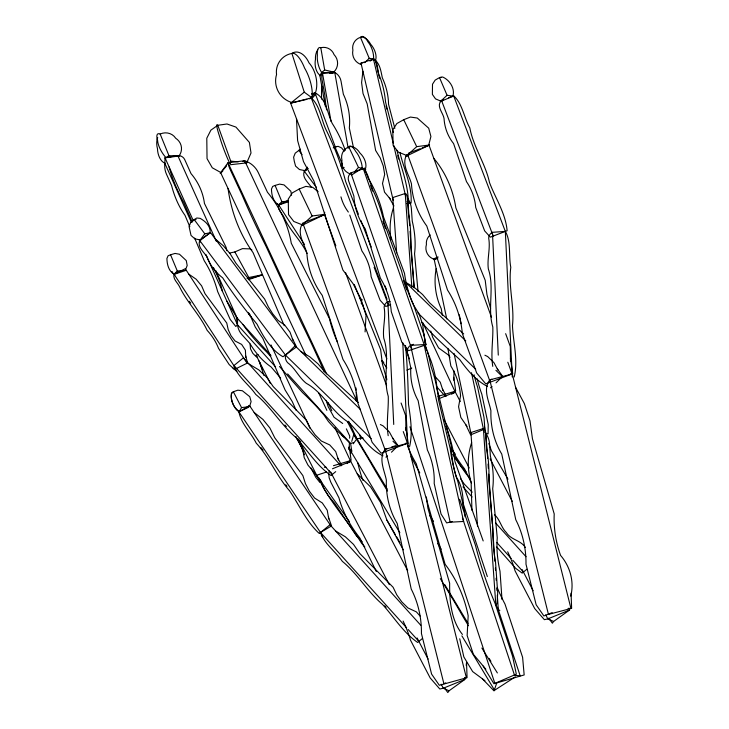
<?xml version="1.0" encoding="UTF-8"?>
<svg xmlns="http://www.w3.org/2000/svg" width="729" height="729" viewBox="0 0 729 729"><rect width="100%" height="100%" fill="white"/><g stroke="black" fill="none" stroke-linecap="round" stroke-linejoin="round"><path stroke-width="1.09" d="M189.804 226.692L184.993 215.319A63.013 37.243 80.2 0 1 171.579 185.512L166.403 174.012A12.129 7.172 80.2 0 1 164.872 163.405L164.982 157.746L177.748 155.541A7.181 6.725 1 0 1 184.747 159.66L191.034 173.63A63.013 58.976 1 0 1 204.448 203.437L226.154 247.441A75.57 70.731 1 0 0 226.883 250.694M215.702 270.459L237.59 319.102L237.49 324.751A12.129 7.855 70.4 0 0 241.791 334.538L249.938 343.541A63.013 40.797 70.4 0 0 271.042 366.887L280.647 378.087M349.118 449.565L349.437 442.457M349.628 438.193L349.729 436.06L346.357 428.862M453.675 380.237L454.094 370.997M365.083 331.914L366.031 315.311L360.955 299.072L353.173 283.836L342.876 269.985L313.917 181.047L303.51 161.647L297.614 140.569L296.475 118.672M466.205 665.459L466.524 662.488L467.07 677.642L439.341 685.306L431.595 674.097L421.435 633.537A90.369 81.265 -79.4 0 0 411.22 589.059L397.205 523.422A75.442 67.843 -79.4 0 1 386.361 480.11C384.402 470.205 378.123 458.596 385.194 449.255L387.281 448.535M570.761 596.131C574.397 581.669 570.187 566.597 560.565 555.38C555.799 542.103 553.548 528.042 554.213 513.945L532.471 438.885L530.029 420.97L524.333 403.556L515.594 387.336M362.914 71.287L361.593 82.568L363.033 93.567L367.188 103.855L375.617 150.429L380.21 157.865L383.244 165.92L384.675 174.422L382.506 183.489L384.538 192.164L390.498 199.217M230.455 163.387L230.728 161.145L217.798 125.288L226.992 123.985L235.923 127.074L249.391 142.41L251.013 152.981L246.821 162.631L244.68 162.43M452.909 96.119C455.224 88.428 449.593 79.999 442.676 77.001L439.514 77.584L435.158 80.117L432.507 84.209L432.379 94.387L435.532 98.88L440.808 101.121M231.43 394.498C230.364 400.586 235.276 410.299 239.158 411.721L241.545 407.593L248.534 406.764M287.946 200.311L278.606 204.885C277.266 209.679 282.105 213.278 283.973 217.142C289.586 230.501 301.041 240.178 307.037 253.455M514.218 376.993C518.273 360.053 513.216 342.676 512.469 325.617C514.583 306.162 508.168 286.743 510.792 267.333C508.523 255.97 511.239 241.454 505.334 231.403L453.629 95.8L452.682 96.082M328.943 472.711L329.362 470.879M324.168 214.426L324.715 212.276M428.725 145.089L430.912 136.514L428.707 128.195L417.298 118.034L410.4 117.059L403.729 119.693L396.858 123.547L392.803 129.78L393.095 145.271L398.362 152.133L406.928 155.55M351.733 441.4L353.984 433.764A12.074 0.802 57.1 0 0 356.909 439.778L369.475 460.655A105.86 7.026 57.1 0 0 387.473 491.054M496.868 682.626L494.034 690.901L482.361 678.781M185.23 270.477L187.189 265.52L186.269 260.572L179.48 254.239L175.051 253.437L170.55 254.767L168.107 255.761L166.914 258.449C167.023 264.454 168.572 270.878 174.049 274.222L235.914 368.746L247.559 362.987L245.7 355.87M330.292 73.246L334.401 72.207L324.669 69.984L321.48 72.69L320.004 75.852L322.801 72.335M302.335 223.858C296.457 233.398 304.44 243.878 306.891 253.118A73.556 67.679 64.6 0 0 322.227 295.354L342.958 359.388A88.1 81.056 64.6 0 1 357.757 402.763L372.118 442.321L381.194 453.21L408.158 443.041L405.889 427.558M406.891 154.521C401.014 164.061 408.996 174.541 411.448 183.79A73.556 67.679 64.6 0 0 426.784 226.026L447.515 290.051A88.1 81.056 64.6 0 1 462.314 333.435L476.675 372.984L485.751 383.873L512.715 373.704L510.446 358.221M350.576 453.62L351.77 451.142L350.631 443.587L287.645 373.931M319.211 478.124L320.751 481.167L319.885 482.48L315.63 477.085L311.037 467.972M465.22 679.191L449.055 690.782L447.816 692.55L444.726 688.331M569.768 609.863L553.612 621.454L552.372 623.213L548.664 618.156M311.894 97.021L314.937 92.765C326.464 98.388 327.139 113.232 332.242 123.465A89.248 57.782 75.7 0 1 345.264 150.429M353.237 443.779L356.882 438.767L363.151 438.02M204.813 233.836L199.883 240.397L210.508 232.642L204.813 233.836L194.187 219.575L190.679 222.491L189.057 226.5L191.025 235.421L194.871 238.857L200.211 239.959M307.401 167.123L304.44 171.06L307.984 168.481M391.482 452.199L398.08 445.665L392.694 438.083M496.039 382.862L502.636 376.337L497.251 368.756M440.99 101.067C436.234 106.325 443.259 113.095 444.052 118.563A44.032 43.521 89.3 0 0 453.602 143.613L466.496 181.676A52.734 52.123 89.3 0 1 475.709 207.437L484.657 230.893L490.344 237.162L507.129 230.728C505.644 213.433 495.538 198.534 489.524 182.605C485.441 163.533 473.413 147.094 469.822 127.903C464.182 117.961 462.295 103.354 453.629 95.8L448.581 97.732M226.509 166.039L220.194 173.365L222.719 171.215M309.078 98.834L312.34 98.069L315.794 94.096L315.028 93.968A22.335 14.006 76.8 0 0 309.014 62.876A19.346 12.129 76.8 0 0 291.901 53.436A19.346 19.009 41.1 0 0 276.546 74.568A22.335 21.952 41.1 0 0 291.545 102.425M354.34 172.053L358.468 167.433L365.767 169.301L361.393 168.18M364.792 62.676L369.202 58.302L373.859 59.003L375.882 60.726L373.357 59.805M173.821 274.45L177.302 270.988L185.795 270.441L173.821 274.45L174.696 275.197M287.527 201.286L281.859 201.66L278.378 205.122L288.356 201.778M296.275 347.159L210.453 232.524L199.728 240.552C197.195 247.022 203.81 251.888 206.863 256.699C209.988 265.146 215.584 272.4 222.71 277.877C233.061 294.234 244.898 309.287 257.027 324.186C263.269 336.452 270.769 349.738 282.98 356.754L296.53 346.904L292.375 338.611M231.594 393.441L233.371 391.765L237.818 390.188L242.365 390.744L249.765 396.694L251.104 401.588L249.537 406.645L250.102 406.572M340.944 166.075L342.512 164.608L334.957 146.912L333.217 147.923M440.362 101.541L447.068 95.28L453.329 96.173L440.362 101.541L442.166 100.73M347.132 463.58L351.114 460.236L349.246 446.722M451.688 394.243L455.671 390.899L453.803 377.385M465.713 424.533L470.642 434.876L483.527 429.572L484.803 428.406L484.047 417.644L477.613 387.19A75.57 30.317 85.1 0 1 474.023 374.724M499.839 610.319L498.335 609.818L495.82 604.806L497.096 603.639L497.697 592.868L495.538 562.369A75.57 27.091 -86.5 0 1 492.959 529.354L488.886 481.14A63.013 22.59 -86.5 0 0 486.589 448.572L485.514 433.308A7.181 2.579 -86.5 0 0 483.373 428.479L470.916 432.561L477.531 526.329M301.678 225.516L312.13 215.984L325.025 214.308L301.678 225.516L303.72 224.897M406.235 156.179L416.687 146.647L429.581 144.98L406.235 156.179L408.276 155.559M335.714 471.636L331.039 475.518C316.632 465.621 307.447 450.212 295.856 437.455C280.893 424.661 271.015 406.91 255.761 394.435C248.981 384.62 237.854 376.975 233.918 365.566L243.395 357.839L340.981 465.877M422.31 638.568L417.635 642.449C403.228 632.553 394.043 617.144 382.452 604.377C367.489 591.584 357.62 573.841 342.357 561.366C335.577 551.552 324.451 543.907 320.514 532.498L238.912 411.894L249.5 405.579L331.103 526.183L331.54 525.91L328.451 517.162M526.867 569.231L522.192 573.112L515.594 568.255L496.777 546.95M300.503 149.19L295.236 153.154L293.614 157.172L294.288 161.273L295.582 166.094L299.428 169.52L304.768 170.632M437.218 257.501L434.32 259.898L437.847 258.066M386.835 358.905L290.634 103.163L304.257 92.173L291.901 53.436A19.346 6.889 70.2 0 1 304.549 67.997A22.335 7.946 70.2 0 1 311.802 97.677M385.951 457.138L387.509 455.926M490.508 387.801L492.066 386.589M307.866 168.545L304.285 171.215C301.751 177.685 308.367 182.551 311.42 187.362M349.027 462.587L350.74 461.348L407.675 570.661M453.584 393.259L455.297 392.011L460.291 401.597M390.024 301.496L387.883 301.651C385.705 302.799 384.147 304.941 384.128 307.447C386.042 317.826 382.415 327.913 383.773 338.265C390.197 356.982 382.625 377.44 388.256 396.348C388.685 409.507 386.124 422.483 388.192 435.696M512.268 376.948L505.334 231.403L492.44 232.314C490.262 233.462 488.703 235.613 488.685 238.11C490.599 248.489 486.972 258.585 488.33 268.928C494.754 287.654 487.182 308.103 492.813 327.011C493.241 340.179 490.681 353.146 492.749 366.368M320.022 533.437L320.86 532.553M348.918 449.255L349.583 448.782M247.851 406.654L249.5 405.579M515.348 676.84L494.608 690.263L461.867 635.834M362.486 168.071L351.834 174.86L352.271 174.368A12.548 12.247 -69.4 0 1 341.965 160.207A10.862 10.607 -69.4 0 1 348.799 146.939A10.862 6.716 57.5 0 1 359.962 153.035A12.548 7.755 57.5 0 1 365.284 169.183M168.964 155.705L165.756 157.737L179.753 155.915L168.964 155.705L160.17 134.063A11.737 10.953 1.1 0 1 175.68 138.218A13.55 12.639 1.1 0 1 179.033 155.906M247.058 278.587L248.799 277.521L262.413 274.733M306.107 170.112L304.285 171.215L316.55 187.599M201.55 239.44L199.728 240.552L285.54 355.187L371.17 438.63M331.103 526.183L319.065 533.291C306.244 521.59 299.346 505.161 289.732 490.991C276.747 476.347 269.53 457.493 256.216 443.123C251.004 432.598 241.035 423.595 238.912 411.894L239.595 412.003M318.145 191.709L312.741 187.362L305.843 186.387L299.172 189.03L292.302 192.884L288.247 199.117L288.538 214.608L293.805 221.461L302.371 224.878M312.14 94.314L314.937 92.765L335.376 147.103M369.94 61.108L373.859 59.003M552.154 612.633L543.898 615.969L536.152 604.769L525.992 564.2A90.369 81.265 -79.4 0 0 515.777 519.731L501.762 454.085A75.442 67.843 -79.4 0 1 490.918 410.782C488.959 400.877 482.68 389.259 489.751 379.927L491.838 379.208M445.747 682.854L443.897 683.738L385.194 449.255L407.693 443.287L466.387 677.77L464.482 677.715M239.158 411.721L248.279 407.429M359.607 169.903L363.324 168.7A12.129 5.103 70.7 0 1 368.364 177.183L372.71 189.768A63.013 26.517 70.7 0 1 383.992 222.391L401.579 271.033A75.57 31.803 70.7 0 0 413.343 304.23L423.904 334.784L425.8 344.863L408.541 350.704L401.852 342.247L391.291 311.693A75.57 75.269 64.9 0 0 380.401 278.196L365.165 228.76A63.013 62.758 64.9 0 1 353.893 196.128L348.608 180.838A7.181 7.153 64.9 0 1 350.868 172.919L364.628 168.089L368.109 178.177M423.649 333.08L425.991 344.607L424.369 345.327L363.324 168.7M229.699 253.009L234.866 251.942L242.456 248.625L250.211 248.899L251.915 249.974M306.909 99.335L290.634 103.163L293.678 101.86M311.903 94.059L314.937 92.765M438.129 256.963L434.028 258.686L446.74 318.865M342.284 168.189L344.143 167.424M406.846 370.104L411.757 368.072M291.554 195.199L290.825 191.235L284.037 184.902L279.608 184.109L275.106 185.43L272.664 186.433L271.47 189.112C271.58 195.117 273.129 201.541 278.606 204.885L304.585 244.589M438.94 398.672L455.297 392.011M332.46 468.783L350.74 461.348M568.994 610.282L547.834 618.903L544.372 619.677L534.712 608.569L515.048 570.816A91.216 56.397 52.4 0 0 507.676 551.762M464.437 679.619L443.278 688.231L439.815 689.014L430.156 677.906L410.491 640.144A91.216 56.397 52.4 0 0 403.119 621.09M390.671 304.594L385.787 306.49L380.101 300.23L371.152 276.774A52.734 52.123 89.3 0 0 361.939 251.013L349.756 215.064M443.533 99.663L441.51 100.438L493.214 236.041M408.295 153.272L420.168 148.725M422.146 147.969L429.071 145.317L491.537 317.407M303.738 222.6L324.514 214.654L335.841 245.855M353.51 442.558L350.357 443.514L342.01 435.304M413.553 344.307L410.6 345.346A7.181 6.944 4.4 0 0 407.402 352.681L410.828 367.999A63.013 60.935 4.4 0 0 418.136 400.668L427.376 449.957A75.57 73.082 4.4 0 1 434.192 483.418L441.045 514.009L446.695 522.93L452.153 521.527M242.557 161.492L244.698 160.754A20.376 18.107 36.1 0 1 258.276 172.573L267.461 192.246A105.86 94.068 36.1 0 1 291.272 243.222L329.499 318.71A126.955 112.813 36.1 0 0 337.409 342.047M391.455 447.105L395.619 445.674M248.37 279.69L262.376 274.879L248.279 279.052M393.213 200.311L361.001 63.141L373.458 59.058C378.706 62.402 376.893 70.595 379.353 75.616A39.822 16.293 79.9 0 1 385.541 101.978L393.268 132.405M414.245 287.636L410.737 246.156A63.013 22.59 -86.5 0 0 408.44 213.588L407.365 198.315A7.181 2.579 -86.5 0 0 405.224 193.495L392.767 197.568L396.667 252.881M258.093 354.494L256.079 355.151L270.395 383.509M326.628 472L316.559 475.281L349.528 521.754M438.02 396.376L454.896 391.318L422.765 322.564M333.463 465.703L350.339 460.655L334.994 427.814M278.606 204.885L280.783 204.248M235.914 368.746L234.237 369.238L229.188 364.582L218.481 348.234A33.233 17.633 50.4 0 0 207.136 330.328C199.646 314.509 186.824 302.152 179.416 286.479C177.548 282.606 172.709 279.007 174.049 274.222L185.257 268.737L247.122 363.252M568.082 608.36L570.944 608.433L512.25 373.95L489.751 379.927L548.454 614.401L571.627 608.314L571.08 593.151M290.634 103.163L311.283 97.877C320.514 106.434 321.188 120.467 326.729 131.193A89.248 29.187 66.8 0 1 345.601 181.375L358.413 214.189M452.253 96.438L453.329 96.173M332.643 72.927L334.766 72.463A12.129 11.846 49.6 0 1 341.035 81.165L343.341 94.196A63.013 61.555 49.6 0 1 349.319 127.985L353.483 147.677M361.001 63.141L363.06 62.767M406.727 203.646L411.056 203.118C412.341 185.631 403.793 169.392 399.984 152.68M329.563 73.274L334.766 72.463L348.18 148.306M441.428 77.31L439.514 77.584L447.068 95.28M336.871 146.647L334.957 146.912L338.119 146.338L341.546 147.914L344.389 151.249M230.291 164.745L246.867 162.859M334.766 72.463L322.555 73.456L319.931 75.679L325.344 106.288M424.041 344.598L410.6 345.346L450.194 522.21L463.635 521.463L424.041 344.598A12.129 5.103 70.7 0 1 428.315 354.267L431.14 366.869A63.013 26.517 70.7 0 1 438.448 399.538L450.23 448.681A75.57 31.803 70.7 0 0 458.003 482.088L464.847 512.687L465.056 516.779M320.751 481.167L312.495 470.497M321.48 72.69L334.401 72.207M324.35 467.298L326.273 467.289M196.083 219.584L194.187 219.575L196.83 217.998L200.193 218.363C205.46 221.416 210.763 226.017 210.125 232.715M510.336 373.904L512.25 373.95M405.78 443.232L407.693 443.287M407.711 446.276L409.662 446.33C412.805 432.543 410.545 417.999 408.477 404.167C408.058 384.611 407.402 365.074 405.497 345.546M230.728 161.145L238.237 161.838M311.793 93.43L313.953 93.795M237.59 319.102L231.567 308.64M257.574 357.174L256.161 356.672L252.808 353.31L250.484 348.799L250.102 344.124M553.612 621.454L547.834 618.903L545.739 614.875M449.055 690.782L443.278 688.231L441.182 684.212M487.528 386.443C476.046 380.729 467.143 369.913 459.735 359.552C446.649 347.578 433.354 335.905 421.699 322.318M382.971 455.78C368.209 448.9 360.117 433.482 348.817 422.437C332.078 412.377 323.521 392.767 306.335 383.345C298.89 377.522 295.336 368.446 287.727 362.76C285.786 360.746 284.948 357.921 285.54 355.187L295.108 345.838L360.399 409.47M484.894 355.214L487.665 356.545L493.916 362.632L498.144 370.387M380.338 424.542L383.108 425.882L389.359 431.969L393.587 439.724M220.887 172.554L212.294 167.798L207.036 158.621L206.79 138.218L210.891 130.145L217.798 125.288A18.38 1.868 69.1 0 0 219.566 136.369A21.214 2.16 69.1 0 0 229.936 163.724M359.424 298.216L362.359 299.965M300.977 351.551L309.889 356.882L318.035 363.862L325.098 372.209L358.303 402.499M249.008 364.053L258.777 369.876L266.923 377.476L273.147 386.543L306.499 420.323L310.208 427.987L315.183 434.94L321.325 441.018L329.727 444.927L335.704 451.552L338.42 459.944M335.604 530.985L345.373 536.808L353.529 544.408L359.743 553.475L393.095 587.246L396.804 594.919L401.779 601.872L407.93 607.95L416.323 611.859L420.059 615.996M188.793 274.131L196.147 279.225L201.623 285.832L205.004 293.687L226.755 323.038L228.213 329.663L230.993 335.686L235.03 340.972L241.636 344.407L245.391 350.157L245.782 357.401M342.703 423.494L334.01 417.225L328.178 406.709L326.209 400.349M304.257 92.173L312.34 98.069M484.949 680.704L472.656 671.591L463.835 656.92L459.735 638.777M361.548 64.626A12.548 12.375 -49.6 0 1 352.891 50.192A10.862 10.716 -49.6 0 1 360.481 37.343A10.862 4.656 71.5 0 1 368.054 42.009A12.548 5.376 71.5 0 1 373.549 58.949C380.064 63.004 380.848 71.087 382.351 77.894A39.822 23.046 71.9 0 1 388.539 104.247L394.836 128.331M239.312 411.448C233.371 407.793 230.2 399.893 231.476 393.177L233.371 391.765L241.545 407.593M254.157 412.468L262.941 419.439L269.903 428.005L274.76 437.819L302.872 475.563L305.451 483.682L309.388 491.237L314.591 498.044L322.291 502.937L327.248 510.273L328.77 519.002M215.356 239.066L223.284 245.728L230.227 253.883L235.914 263.196L264.645 299.09L268.299 306.781L272.819 313.953L278.095 320.432L284.784 325.116L289.996 332.087L293.003 340.352M277.503 203.874L278.879 205.086M463.69 333.918L429.654 302.881L422.592 294.525L414.446 287.545L405.524 282.214L465.776 340.926M343.778 436.917L335.404 429.263L328.46 421.572L323.913 414.956A71.415 16.576 41.7 0 0 302.535 392.576L279.48 366.468M232.478 367.489L236.816 371.508M495.893 370.286L502.409 376.629M417.826 312.869L475.727 369.293M392.967 441.2L397.852 445.966M357.228 473.804L370.578 486.89L380.593 502.518L386.88 520.087L403.319 549.848M472.237 492.184L464.3 484.138L460.564 478.698M494.481 514.701C500.058 519.449 501.051 527.395 506.336 532.534C510.938 540.043 520.816 540.116 525.363 547.488M381.814 360.472L383.8 362.523M465.922 471.654L460.965 466.514L452.909 454.459M362.076 541.72L356.408 535.842L334.72 503.393L328.369 495.738L323.621 488.193L320.651 481.049M435.031 376.419L440.261 382.215L442.977 390.607M361.165 303.136L363.452 305.661M436.416 386.443L445.537 396.54M462.97 486.89L472.091 496.996M495.656 523.076L526.056 556.737M496.741 542.504L511.22 558.542M512.751 560.227L523.422 572.046M248.653 313.926L250.94 316.459M270.951 355.46L236.36 317.197L237.49 324.751L275.58 366.887M348.717 447.779L351.77 451.142M233.918 365.566L332.269 474.442M420.742 625.227L329.991 524.762L320.514 532.498L406.664 627.869M408.194 629.555L418.865 641.374M298.106 438.849L300.84 441.938M384.702 605.781L386.069 607.321M270.55 356.363L266.832 352.153A70.658 16.402 41.7 0 1 242.875 324.414M284.902 424.998L286.388 426.693M470.041 478.388L465.977 473.686L454.614 456.919M364.81 546.941L361.42 543.014C348.043 520.843 329.071 501.534 318.546 477.932M189.294 301.305L190.743 303.009M313.698 471.936L307.975 465.12L304.203 457.639L302.927 450.577A49.654 26.299 51.1 0 0 295.938 437.09M485.869 669.258L473.331 654.25L467.143 635.542L468.173 615.805A124.258 121.652 -84.1 0 0 445.091 564.237L416.259 463.726A122.955 120.376 -84.1 0 1 407.438 445.793M260.973 447.615L263.114 450.194M285.741 484.767L286.998 486.361M298.744 150.238L302.07 154.694M385.34 376.574L386.68 378.369M321.325 535.141L322.628 536.945M452.773 450.577L455.397 454.276M320.523 480.584L321.835 482.443M381.777 360.691L386.826 367.945M467.016 426.429L460.837 417.444L458.577 406.746L460.546 395.829A71.415 68.453 -31.1 0 0 450.85 366.013L447.888 348.38M462.414 634.44C451.087 620.151 449.438 600.887 449.656 583.282L427.914 508.222L426.383 497.023M429.846 515.722L433.564 521.445M497.369 672.94L481.878 648.054M226.819 301.041L232.833 310.672M483.227 666.096L493.925 683.729L524.169 674.954L522.602 657.312L504.997 604.095A131.493 85.439 67.5 0 1 497.169 587.428M485.104 432.179L485.888 433.491A12.129 7.017 71.9 0 1 489.514 443.578L490.398 456.135A63.013 36.468 71.9 0 1 492.695 488.703L497.242 537.865A75.57 43.74 71.9 0 0 500.003 571.235L501.999 599.475M296.056 436.871L301.542 447.406L304.485 454.778M437.637 543.342L441.154 549.174M355.734 436.68L387.336 489.205M444.69 584.53L468.1 623.432M489.168 658.451L490.918 661.367M468.446 625.737L462.605 616.032A126.955 8.429 57.1 0 0 440.325 578.598M349.483 449.037L399.875 532.799M507.958 479.172L491.437 450.75L488.849 443.514M386.88 520.087L395.428 534.785M396.567 536.744L399.984 542.622M389.24 197.732L393.942 205.97M234.866 251.942L248.799 277.521M411.047 456.673L419.776 472.884M172.044 271.516L172.946 273.211M490.161 458.951L512.232 501.324M442.403 388.839L446.23 396.148M444.089 419.74L469.239 468.018M522.155 569.613L533.163 590.736M337.846 458.177L341.673 465.485M330.629 471.973L389.304 584.631M417.079 637.939L428.078 659.062M347.432 421.681L355.67 437.737L356.882 438.767L348.699 421.262M299.118 440.444L318.099 478.06M262.249 369.238L258.995 360.946M485.049 431.823L485.888 433.491L487.646 458.35M471.444 482.944L464.501 468.765A76.162 47.093 52.4 0 1 451.16 448.153M376.31 571.527L359.944 538.102A76.162 47.093 52.4 0 1 338.939 497.789L330.838 482.234L329.162 477.85L328.733 473.631M403.729 119.693L416.687 146.647M299.172 189.03L312.13 215.984M358.468 167.433L348.799 146.939A10.862 3.891 68.3 0 1 355.725 151.441A12.548 4.492 68.3 0 1 362.222 168.035M449.957 357.474L448.991 355.415L438.566 347.888L432.734 337.381L430.766 331.021M356.763 400.722L244.698 160.754L227.977 162.749L220.687 172.764L305.87 355.169M326.574 373.886L227.977 162.749A12.074 1.294 63.4 0 0 231.029 171.361L242.192 195.263A105.86 11.318 63.4 0 0 266.003 246.247L301.068 322.109A126.955 13.569 63.4 0 1 324.268 371.918M327.968 402.49L331.813 410.719M318.691 392.922L326.838 410.363M271.024 344.917L309.934 428.205M177.748 155.541L216.385 241.39M248.507 312.759L249.901 315.857M164.982 157.746L193.34 220.778M164.872 163.405L191.408 222.363M199.327 239.941L200.256 242.01M205.842 254.421L237.49 324.751L235.822 326.492L230.2 319.439L217.643 291.527A75.57 44.669 80.2 0 0 204.266 260.809L194.625 238.064M296.211 410.418L292.256 401.57L285.057 389.906L262.877 338.402L255.259 327.02L249.291 313.352M263.88 375.326L259.624 362.167M192.265 222.135L183.799 202.489A70.658 24.376 58.6 0 1 169.119 166.959M284.246 325.735L253.054 252.608A118.709 92.802 83.2 0 1 228.049 188.519M369.202 58.302L360.481 37.343A10.862 6.06 61.6 0 1 370.66 44.232A12.548 6.989 61.6 0 1 375.435 60.562L378.296 72.727M386.871 379.827L382.397 363.935L380.666 349.683L354.267 284.483M275.106 185.43L281.859 201.66M170.55 254.767L177.302 270.988M360.891 220.541L371.225 247.013M374.114 267.233L388.657 305.369M311.283 97.877L387.035 299.255M405.069 347.195L409.479 358.914M505.644 333.672L510.3 346.503L510.482 361.356M507.812 362.24L512.077 373.977M407.693 154.712L490.298 382.306M401.087 403L405.743 415.84L405.925 430.684M345.528 272.537L386.598 385.677M403.255 431.568L407.52 443.314M302.745 222.983L385.741 451.643M483.181 540.936L454.969 461.63A109.642 71.242 67.5 0 0 446.002 426.246M370.706 185.695L372.565 191.071M382.962 221.151L385.559 228.678M403.392 280.255L406.727 289.923M424.551 341.5L425.672 344.717M350.868 172.919L411.912 349.546M459.653 499.283L475.454 545.301A131.493 43.303 73.4 0 0 494.973 603.065L512.578 656.282L516.323 674.152L494.882 683.401L409.962 426.775M462.687 502.081L487.327 576.548M497.688 607.849L520.187 675.847L514.528 675.273L462.386 517.69M490.59 308.467L486.954 294.607L485.222 280.346L455.835 207.792A82.395 65.738 73.1 0 0 433.819 158.375M222.409 291.226L220.222 282.633A71.415 24.631 58.6 0 0 213.451 267.516M396.968 150.384C400.914 167.196 407.921 183.571 408.313 201.031L406.964 201.751L408.951 203.254L407.912 198.826M378.816 74.941L379.59 78.258M386.088 105.915L386.871 109.232M397.779 155.687L398.563 159.013M373.458 59.058L393.195 143.121M393.715 145.335L405.67 196.219M425.262 344.562L426.62 350.613M484.475 426.802L485.888 433.491L488.075 433.828L488.239 424.588L481.805 394.125A75.57 42.127 67.2 0 1 477.185 378.88M459.279 314.8L461.165 323.712M471.517 372.738L483.527 429.572M454.039 353.41L471.216 434.739M331.03 121.415L322.555 73.456A7.181 2.369 77.8 0 0 322.081 79.862L324.888 95.69A63.013 20.767 77.8 0 0 326.601 109.888M333.754 72.062A12.548 12.247 25.1 0 0 334.055 54.602A10.862 10.607 25.1 0 0 320.796 47.74L324.669 69.984M442.348 315.32L441.245 308.704A70.658 67.733 -31.1 0 1 436.152 268.737M359.962 435.268L360.609 439.396M423.895 335.349L422.729 324.551L419.011 313.816L413.288 304.658A71.415 41.07 71.3 0 1 404.495 273.311L383.49 216.877A70.658 40.642 71.3 0 0 368.646 179.052M463.553 509.644C463.161 498.399 462.897 486.653 456.29 476.976A71.415 39.011 86.8 0 1 451.105 445.173L437.108 388.958A70.658 38.601 86.8 0 0 427.504 352.426M418.063 291.7L414.546 253.719A63.013 36.468 71.9 0 0 412.249 221.151L411.366 208.585A12.129 7.017 71.9 0 0 407.739 198.498M488.047 464.008L488.366 468.528M488.758 474.178L492.275 523.914M492.43 526.174L494.909 561.212M495.383 567.991L495.547 570.251M496.103 578.17L496.267 580.43M496.823 588.339L496.978 590.599M497.296 595.119L498.335 609.818M483.373 428.479L495.82 604.806M407.903 200.757L409.652 225.625M410.053 231.275L414.045 287.791M405.224 193.495L411.839 287.308M492.44 232.314L498.29 355.123M402.782 342.803L407.602 444.007M387.883 301.651L393.733 424.451M471.927 510.264L471.153 482.279A70.658 66.23 -26.7 0 1 471.627 442.631M321.635 99.08A70.658 45.736 85.4 0 1 321.781 86.122M356.016 387.956A71.415 45.781 -89.3 0 1 356.153 390.133M356.262 392.311A71.415 45.781 -89.3 0 1 356.235 401.096M434.83 259.478A12.548 12.074 -22.8 0 1 426.419 244.525A10.862 10.461 -22.8 0 1 430.21 234.948M321.699 72.517A12.548 4.793 75.8 0 1 317.379 55.231A10.862 4.155 75.8 0 1 320.796 47.74M320.313 75.461A12.548 7.454 87.9 0 1 315.466 59.304A10.862 6.452 87.9 0 1 317.853 49.763M165.975 157.601A13.55 4.757 60.3 0 1 157.61 140.56A11.737 4.119 60.3 0 1 160.17 134.063M165.036 163.232A13.55 7.891 82.6 0 1 157.464 148.625A11.737 6.834 82.6 0 1 157.701 137.517M362.914 480.329A118.709 87.99 -88 0 1 357.766 462.815M391.145 239.768A70.658 66.23 -26.7 0 1 393.478 207.637M386.552 289.796A106.899 34.956 66.8 0 1 384.921 285.759M348.353 212.057A44.032 43.521 89.3 0 1 340.944 196.866"/></g></svg>
